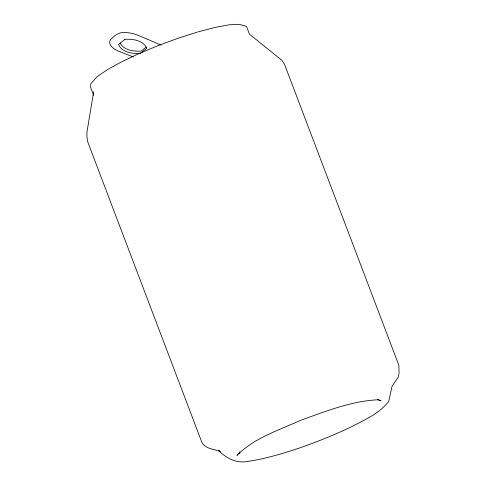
<?xml version="1.0" encoding="UTF-8"?>
<svg xmlns="http://www.w3.org/2000/svg" width="486" height="486" viewBox="0 0 486 486"><rect width="100%" height="100%" fill="white"/><g stroke="black" fill="none" stroke-linecap="round" stroke-linejoin="round"><path stroke-width="0.73" d="M239.817 452.004L239.805 453.335L239.325 452.059M93.677 91.593L86.958 132.046L86.933 136.73L87.535 141.359L201.957 442.576C205.785 449.119 214.211 449.155 220.632 451.409M238.656 453.286L236.974 455.4C254.233 437.892 278.824 430.195 300.767 420.275C326.009 411.247 351.676 400.865 378.77 399.735M146.316 46.954L141.232 51.06C133.765 51.692 123.833 50.186 120.036 42.956M377.579 399.723L381.03 400.81L379.791 400.13M219.557 450.917L218.244 450.504C227.582 458.82 236.627 463.942 249.251 461.178C266.662 458.486 283.538 453.298 300.226 447.758C324.678 439.052 348.857 429.229 371.347 416.174C377.914 412.164 384.031 407.523 388.739 401.381L392.002 386.455L398.222 377.033L399.042 373.503L398.848 365.278L284.425 64.067L281.813 60.221L249.47 34.166L246.505 26.372L239.021 24.3L229.034 24.822L214.891 27.453L197.571 32.015L178.24 38.194L158.223 45.575L138.881 53.648L121.536 61.862L107.37 69.668L97.34 76.521L90.718 83.799L90.694 87.541L93.652 95.341M133.17 56.868L119.027 51.364C114.611 49.809 106.47 44.469 110.923 39.232C114.751 35.357 119.513 31.754 125.267 32.556C129.495 32.653 133.693 33.498 137.617 35.083L161.139 45.101M124.872 39.354L118.523 44.487C121.937 52.452 132.648 54.031 140.399 53.393L146.748 48.266C143.334 40.302 132.623 38.722 124.872 39.354"/></g></svg>
